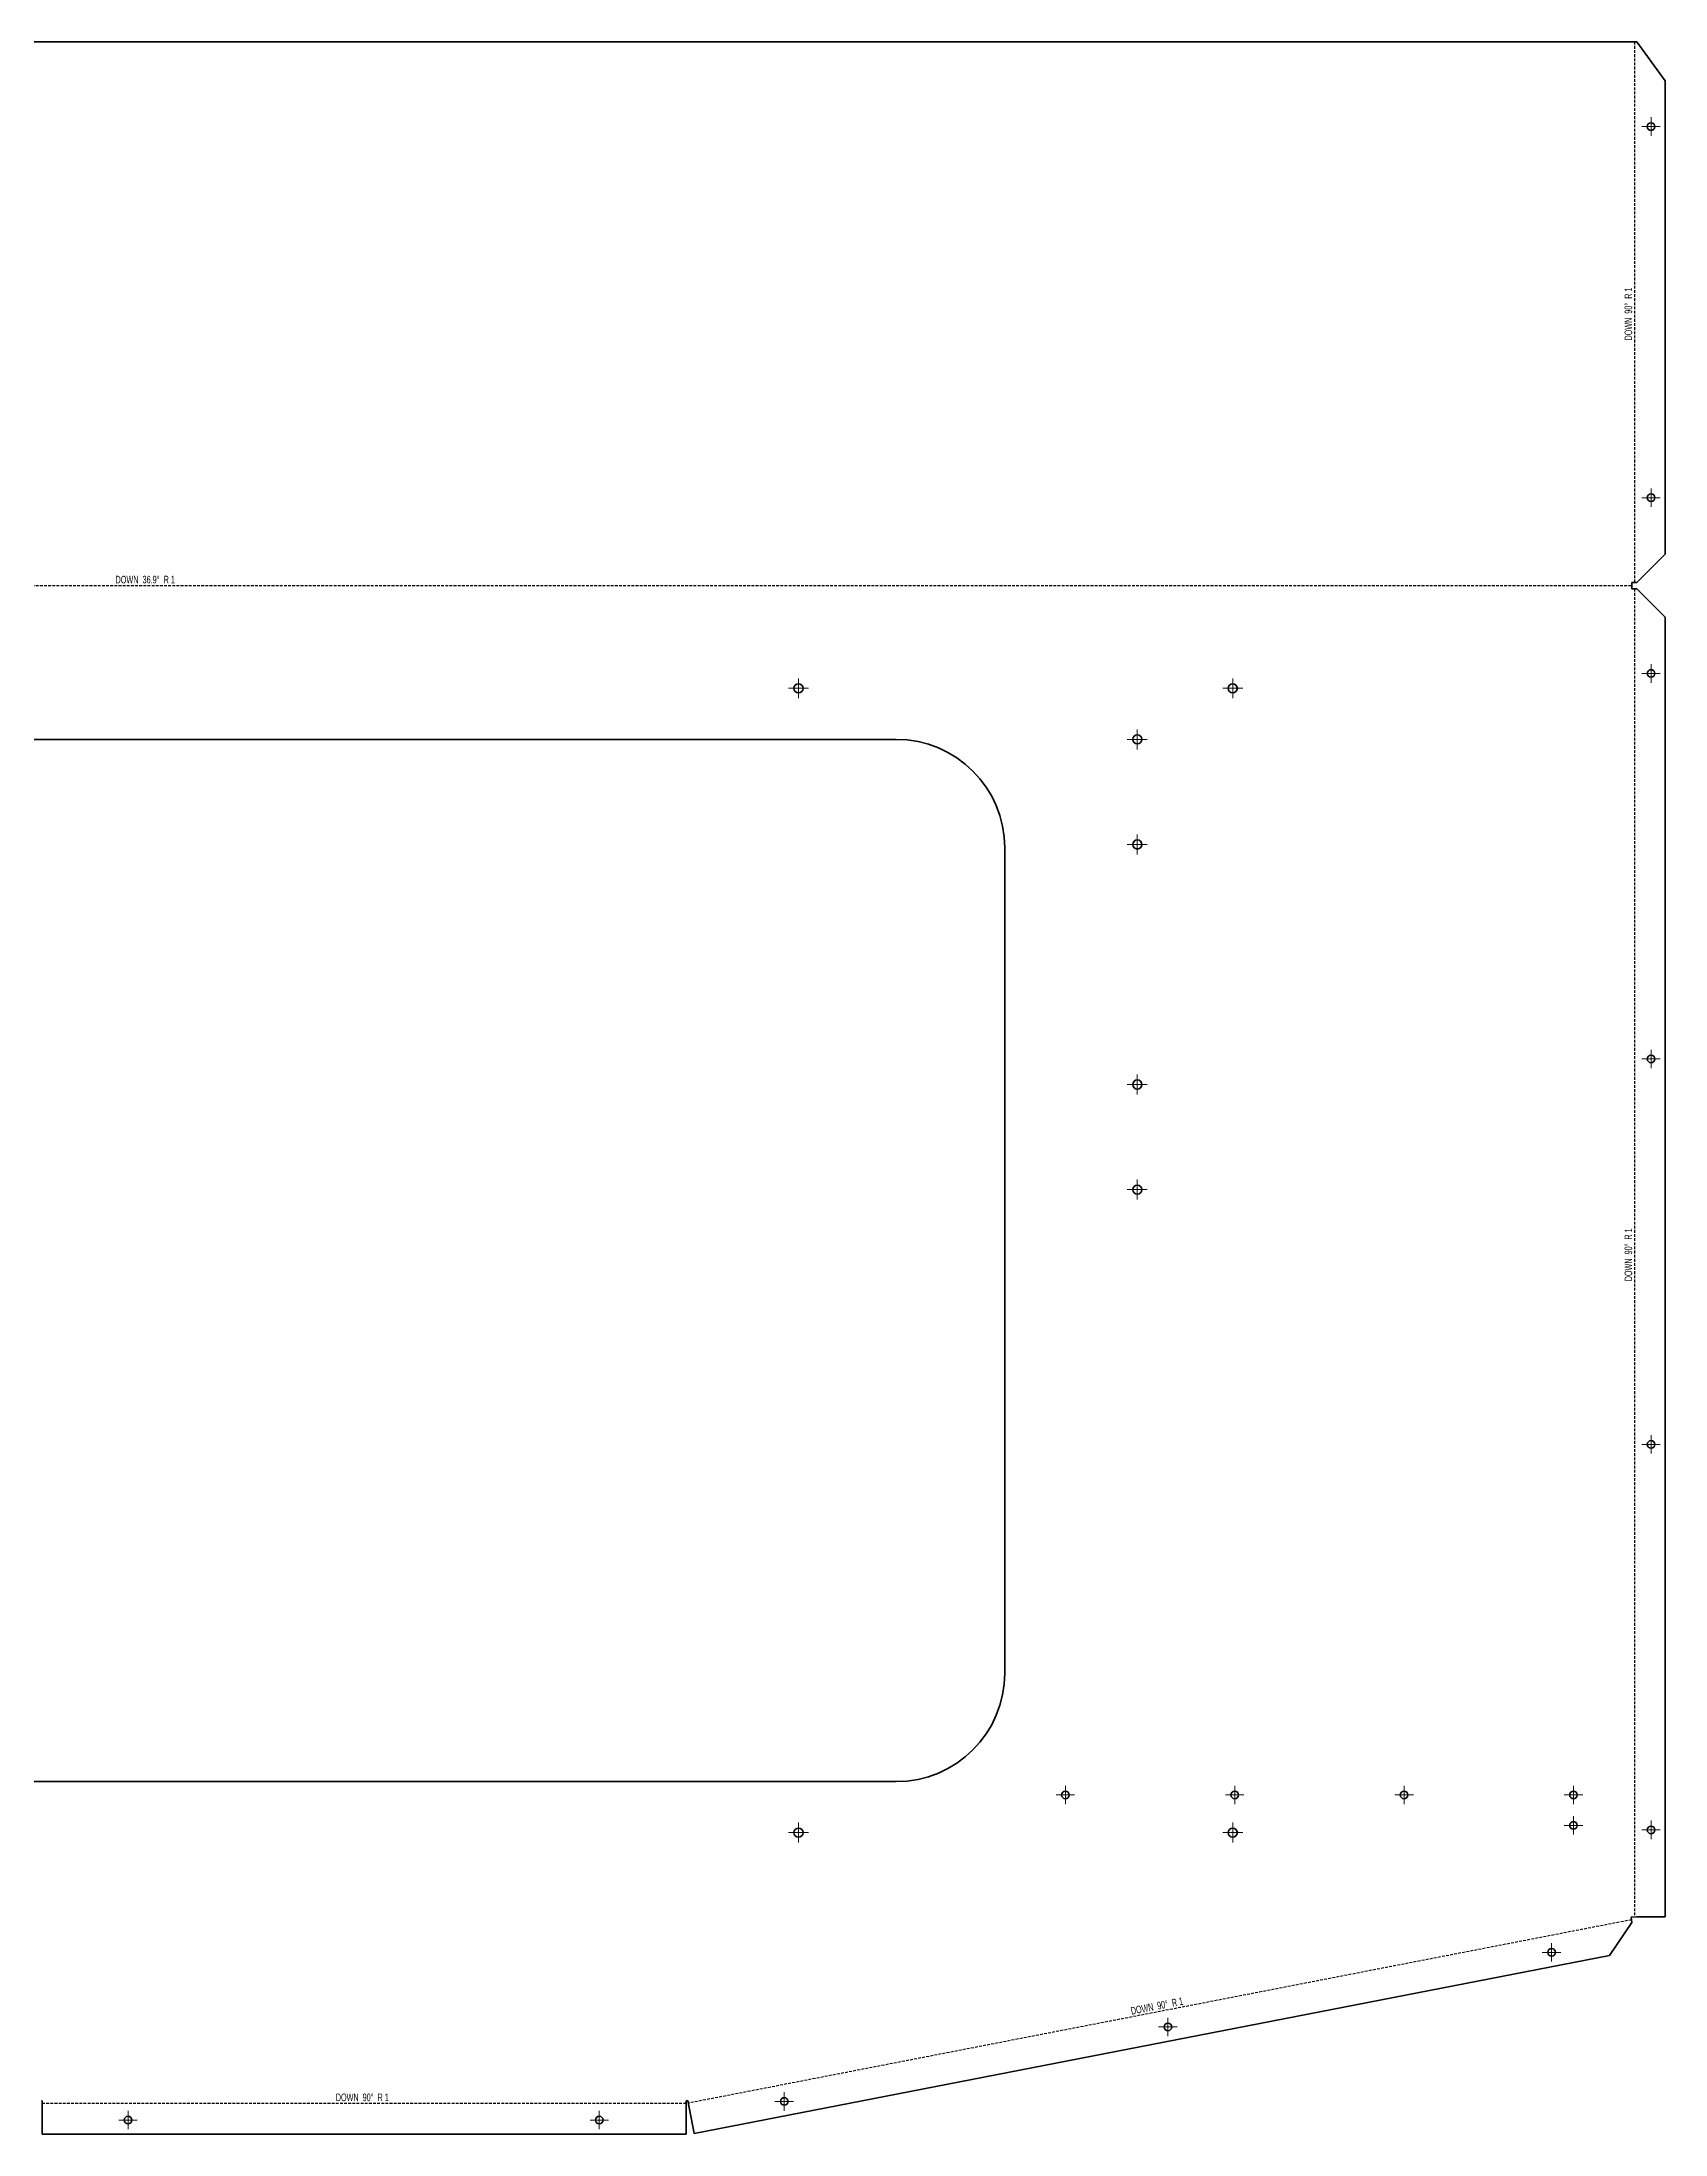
# Model space of a CAD drawing. Header units: millimetres. Extents: x -3359 to 1214, y -1370 to 795.
# Drawn here: x -2640 to -1892, y -225 to 738 of the extents above; entities that cross this region are included whole.
import ezdxf

# ---------------------------------------------------------------- set-up
doc = ezdxf.new("R2010")
doc.units = ezdxf.units.MM
doc.linetypes.add('HIDDEN', pattern=[1.905, 1.27, -0.635])
doc.styles.add('SLDTEXTSTYLE0', font='TXT', dxfattribs={"width": 0.5675})
doc.styles.add('SLDTEXTSTYLE1', font='TXT', dxfattribs={"width": 0.572187})

# ---------------------------------------------------------------- blocks, each defined once
blk = doc.blocks.new('SW_CENTERMARKSYMBOL_109')
at = {"color": 0, "linetype": 'Continuous', "lineweight": 18}
for p, q in [((-2.5, 0), (-4.25, 0)), ((0, 0), (-2.5, 0)), ((0, 2.5), (0, 4.25)), ((0, 0), (0, 2.5)), ((0, 0), (0, -2.5)), ((0, 0), (2.5, 0)), ((2.5, 0), (4.25, 0)), ((0, -2.5), (0, -4.25))]:
    blk.add_line(p, q, dxfattribs=at)
blk = doc.blocks.new('SW_CENTERMARKSYMBOL_110')
at = {"color": 0, "linetype": 'Continuous', "lineweight": 18}
for p, q in [((-2.5, 0), (-4.25, 0)), ((0, 0), (-2.5, 0)), ((0, 2.5), (0, 4.25)), ((0, 0), (0, 2.5)), ((0, 0), (0, -2.5)), ((0, 0), (2.5, 0)), ((2.5, 0), (4.25, 0)), ((0, -2.5), (0, -4.25))]:
    blk.add_line(p, q, dxfattribs=at)
blk = doc.blocks.new('SW_CENTERMARKSYMBOL_122')
at = {"color": 0, "linetype": 'Continuous', "lineweight": 18}
for p, q in [((-2.5, 0), (-4.6, 0)), ((0, 0), (-2.5, 0)), ((0, 2.5), (0, 4.6)), ((0, 0), (0, 2.5)), ((0, 0), (0, -2.5)), ((0, 0), (2.5, 0)), ((2.5, 0), (4.6, 0)), ((0, -2.5), (0, -4.6))]:
    blk.add_line(p, q, dxfattribs=at)
blk = doc.blocks.new('SW_CENTERMARKSYMBOL_123')
at = {"color": 0, "linetype": 'Continuous', "lineweight": 18}
for p, q in [((-2.5, 0), (-4.25, 0)), ((0, 0), (-2.5, 0)), ((0, 2.5), (0, 4.25)), ((0, 0), (0, 2.5)), ((0, 0), (0, -2.5)), ((0, 0), (2.5, 0)), ((2.5, 0), (4.25, 0)), ((0, -2.5), (0, -4.25))]:
    blk.add_line(p, q, dxfattribs=at)
blk = doc.blocks.new('SW_CENTERMARKSYMBOL_124')
at = {"color": 0, "linetype": 'Continuous', "lineweight": 18}
for p, q in [((-2.5, 0), (-4.25, 0)), ((0, 0), (-2.5, 0)), ((0, 2.5), (0, 4.25)), ((0, 0), (0, 2.5)), ((0, 0), (0, -2.5)), ((0, 0), (2.5, 0)), ((2.5, 0), (4.25, 0)), ((0, -2.5), (0, -4.25))]:
    blk.add_line(p, q, dxfattribs=at)
blk = doc.blocks.new('SW_CENTERMARKSYMBOL_125')
at = {"color": 0, "linetype": 'Continuous', "lineweight": 18}
for p, q in [((-2.5, 0), (-4.25, 0)), ((0, 0), (-2.5, 0)), ((0, 2.5), (0, 4.25)), ((0, 0), (0, 2.5)), ((0, 0), (0, -2.5)), ((0, 0), (2.5, 0)), ((2.5, 0), (4.25, 0)), ((0, -2.5), (0, -4.25))]:
    blk.add_line(p, q, dxfattribs=at)
blk = doc.blocks.new('SW_CENTERMARKSYMBOL_126')
at = {"color": 0, "linetype": 'Continuous', "lineweight": 18}
for p, q in [((-2.5, 0), (-4.25, 0)), ((0, 0), (-2.5, 0)), ((0, 2.5), (0, 4.25)), ((0, 0), (0, 2.5)), ((0, 0), (0, -2.5)), ((0, 0), (2.5, 0)), ((2.5, 0), (4.25, 0)), ((0, -2.5), (0, -4.25))]:
    blk.add_line(p, q, dxfattribs=at)
blk = doc.blocks.new('SW_CENTERMARKSYMBOL_127')
at = {"color": 0, "linetype": 'Continuous', "lineweight": 18}
for p, q in [((-2.5, 0), (-4.25, 0)), ((0, 0), (-2.5, 0)), ((0, 2.5), (0, 4.25)), ((0, 0), (0, 2.5)), ((0, 0), (0, -2.5)), ((0, 0), (2.5, 0)), ((2.5, 0), (4.25, 0)), ((0, -2.5), (0, -4.25))]:
    blk.add_line(p, q, dxfattribs=at)
blk = doc.blocks.new('SW_CENTERMARKSYMBOL_131')
at = {"color": 0, "linetype": 'Continuous', "lineweight": 18}
for p, q in [((-2.5, 0), (-4.6, 0)), ((0, 0), (-2.5, 0)), ((0, 2.5), (0, 4.6)), ((0, 0), (0, 2.5)), ((0, 0), (0, -2.5)), ((0, 0), (2.5, 0)), ((2.5, 0), (4.6, 0)), ((0, -2.5), (0, -4.6))]:
    blk.add_line(p, q, dxfattribs=at)
blk = doc.blocks.new('SW_CENTERMARKSYMBOL_132')
at = {"color": 0, "linetype": 'Continuous', "lineweight": 18}
for p, q in [((-2.5, 0), (-4.6, 0)), ((0, 0), (-2.5, 0)), ((0, 2.5), (0, 4.6)), ((0, 0), (0, 2.5)), ((0, 0), (0, -2.5)), ((0, 0), (2.5, 0)), ((2.5, 0), (4.6, 0)), ((0, -2.5), (0, -4.6))]:
    blk.add_line(p, q, dxfattribs=at)
blk = doc.blocks.new('SW_CENTERMARKSYMBOL_133')
at = {"color": 0, "linetype": 'Continuous', "lineweight": 18}
for p, q in [((-2.5, 0), (-4.6, 0)), ((0, 0), (-2.5, 0)), ((0, 2.5), (0, 4.6)), ((0, 0), (0, 2.5)), ((0, 0), (0, -2.5)), ((0, 0), (2.5, 0)), ((2.5, 0), (4.6, 0)), ((0, -2.5), (0, -4.6))]:
    blk.add_line(p, q, dxfattribs=at)
blk = doc.blocks.new('SW_CENTERMARKSYMBOL_134')
at = {"color": 0, "linetype": 'Continuous', "lineweight": 18}
for p, q in [((-2.5, 0), (-4.6, 0)), ((0, 0), (-2.5, 0)), ((0, 2.5), (0, 4.6)), ((0, 0), (0, 2.5)), ((0, 0), (0, -2.5)), ((0, 0), (2.5, 0)), ((2.5, 0), (4.6, 0)), ((0, -2.5), (0, -4.6))]:
    blk.add_line(p, q, dxfattribs=at)
blk = doc.blocks.new('SW_CENTERMARKSYMBOL_135')
at = {"color": 0, "linetype": 'Continuous', "lineweight": 18}
for p, q in [((-2.5, 0), (-4.6, 0)), ((0, 0), (-2.5, 0)), ((0, 2.5), (0, 4.6)), ((0, 0), (0, 2.5)), ((0, 0), (0, -2.5)), ((0, 0), (2.5, 0)), ((2.5, 0), (4.6, 0)), ((0, -2.5), (0, -4.6))]:
    blk.add_line(p, q, dxfattribs=at)
blk = doc.blocks.new('SW_CENTERMARKSYMBOL_136')
at = {"color": 0, "linetype": 'Continuous', "lineweight": 18}
for p, q in [((-2.5, 0), (-4.6, 0)), ((0, 0), (-2.5, 0)), ((0, 2.5), (0, 4.6)), ((0, 0), (0, 2.5)), ((0, 0), (0, -2.5)), ((0, 0), (2.5, 0)), ((2.5, 0), (4.6, 0)), ((0, -2.5), (0, -4.6))]:
    blk.add_line(p, q, dxfattribs=at)
blk = doc.blocks.new('SW_CENTERMARKSYMBOL_140')
at = {"color": 0, "linetype": 'Continuous', "lineweight": 18}
for p, q in [((-2.5, 0), (-4.6, 0)), ((0, 0), (-2.5, 0)), ((0, 2.5), (0, 4.6)), ((0, 0), (0, 2.5)), ((0, 0), (0, -2.5)), ((0, 0), (2.5, 0)), ((2.5, 0), (4.6, 0)), ((0, -2.5), (0, -4.6))]:
    blk.add_line(p, q, dxfattribs=at)
blk = doc.blocks.new('SW_CENTERMARKSYMBOL_141')
at = {"color": 0, "linetype": 'Continuous', "lineweight": 18}
for p, q in [((-2.5, 0), (-4.25, 0)), ((0, 0), (-2.5, 0)), ((0, 2.5), (0, 4.25)), ((0, 0), (0, 2.5)), ((0, 0), (0, -2.5)), ((0, 0), (2.5, 0)), ((2.5, 0), (4.25, 0)), ((0, -2.5), (0, -4.25))]:
    blk.add_line(p, q, dxfattribs=at)
blk = doc.blocks.new('SW_CENTERMARKSYMBOL_142')
at = {"color": 0, "linetype": 'Continuous', "lineweight": 18}
for p, q in [((-2.5, 0), (-4.25, 0)), ((0, 0), (-2.5, 0)), ((0, 2.5), (0, 4.25)), ((0, 0), (0, 2.5)), ((0, 0), (0, -2.5)), ((0, 0), (2.5, 0)), ((2.5, 0), (4.25, 0)), ((0, -2.5), (0, -4.25))]:
    blk.add_line(p, q, dxfattribs=at)
blk = doc.blocks.new('SW_CENTERMARKSYMBOL_143')
at = {"color": 0, "linetype": 'Continuous', "lineweight": 18}
for p, q in [((-2.5, 0), (-4.25, 0)), ((0, 0), (-2.5, 0)), ((0, 2.5), (0, 4.25)), ((0, 0), (0, 2.5)), ((0, 0), (0, -2.5)), ((0, 0), (2.5, 0)), ((2.5, 0), (4.25, 0)), ((0, -2.5), (0, -4.25))]:
    blk.add_line(p, q, dxfattribs=at)
blk = doc.blocks.new('SW_CENTERMARKSYMBOL_144')
at = {"color": 0, "linetype": 'Continuous', "lineweight": 18}
for p, q in [((-2.5, 0), (-4.25, 0)), ((0, 0), (-2.5, 0)), ((0, 2.5), (0, 4.25)), ((0, 0), (0, 2.5)), ((0, 0), (0, -2.5)), ((0, 0), (2.5, 0)), ((2.5, 0), (4.25, 0)), ((0, -2.5), (0, -4.25))]:
    blk.add_line(p, q, dxfattribs=at)
blk = doc.blocks.new('SW_CENTERMARKSYMBOL_145')
at = {"color": 0, "linetype": 'Continuous', "lineweight": 18}
for p, q in [((-2.5, 0), (-4.25, 0)), ((0, 0), (-2.5, 0)), ((0, 2.5), (0, 4.25)), ((0, 0), (0, 2.5)), ((0, 0), (0, -2.5)), ((0, 0), (2.5, 0)), ((2.5, 0), (4.25, 0)), ((0, -2.5), (0, -4.25))]:
    blk.add_line(p, q, dxfattribs=at)
blk = doc.blocks.new('SW_CENTERMARKSYMBOL_146')
at = {"color": 0, "linetype": 'Continuous', "lineweight": 18}
for p, q in [((-2.5, 0), (-4.25, 0)), ((0, 0), (-2.5, 0)), ((0, 2.5), (0, 4.25)), ((0, 0), (0, 2.5)), ((0, 0), (0, -2.5)), ((0, 0), (2.5, 0)), ((2.5, 0), (4.25, 0)), ((0, -2.5), (0, -4.25))]:
    blk.add_line(p, q, dxfattribs=at)
blk = doc.blocks.new('SW_CENTERMARKSYMBOL_147')
at = {"color": 0, "linetype": 'Continuous', "lineweight": 18}
for p, q in [((-2.5, 0), (-4.25, 0)), ((0, 0), (-2.5, 0)), ((0, 2.5), (0, 4.25)), ((0, 0), (0, 2.5)), ((0, 0), (0, -2.5)), ((0, 0), (2.5, 0)), ((2.5, 0), (4.25, 0)), ((0, -2.5), (0, -4.25))]:
    blk.add_line(p, q, dxfattribs=at)
blk = doc.blocks.new('SW_CENTERMARKSYMBOL_148')
at = {"color": 0, "linetype": 'Continuous', "lineweight": 18}
for p, q in [((-2.5, 0), (-4.25, 0)), ((0, 0), (-2.5, 0)), ((0, 2.5), (0, 4.25)), ((0, 0), (0, 2.5)), ((0, 0), (0, -2.5)), ((0, 0), (2.5, 0)), ((2.5, 0), (4.25, 0)), ((0, -2.5), (0, -4.25))]:
    blk.add_line(p, q, dxfattribs=at)
blk = doc.blocks.new('SW_CENTERMARKSYMBOL_149')
at = {"color": 0, "linetype": 'Continuous', "lineweight": 18}
for p, q in [((-2.5, 0), (-4.25, 0)), ((0, 0), (-2.5, 0)), ((0, 2.5), (0, 4.25)), ((0, 0), (0, 2.5)), ((0, 0), (0, -2.5)), ((0, 0), (2.5, 0)), ((2.5, 0), (4.25, 0)), ((0, -2.5), (0, -4.25))]:
    blk.add_line(p, q, dxfattribs=at)

msp = doc.modelspace()

# ---------------------------------------------------------------- linework, layer by layer
at = {"color": 7, "linetype": 'Continuous', "lineweight": 35}
for p, q in [((-1905.1, 738.15), (-3277.26, 738.15)), ((-1905.1, 738.15), (-1892.1, 720.15)), ((-1892.1, 502.21), (-1892.1, 720.15)), ((-1892.1, 502.21), (-1905.1, 489.21)), ((-1907.45, 489.21), (-1905.1, 489.21)), ((-1907.45, 486.25), (-1907.45, 489.21)), ((-1905.1, 486.25), (-1907.45, 486.25)), ((-1905.1, 486.25), (-1892.1, 473.25)), ((-1892.1, -125.31), (-1892.1, 473.25)), ((-2836.22, 416.92), (-2246.22, 416.92)), ((-2196.22, 366.92), (-2196.22, -13.08)), ((-2246.22, -63.08), (-2836.22, -63.08)), ((-1907.37, -127.89), (-1917.65, -143.13)), ((-1907.82, -125.58), (-1907.45, -125.51)), ((-1907.37, -127.89), (-1907.82, -125.58)), ((-1907.45, -125.51), (-1905.1, -125.31)), ((-1905.1, -125.31), (-1892.1, -125.31)), ((-2339.24, -225.08), (-1917.65, -143.13)), ((-2639.89, -210.08), (-2639.46, -210.08)), ((-2639.46, -210.08), (-2639.46, -225.44)), ((-2342.98, -210.08), (-2342.57, -210.08)), ((-2342.98, -225.44), (-2342.98, -210.08)), ((-2342.57, -210.08), (-2342.17, -210.01)), ((-2342.17, -210.01), (-2339.24, -225.08)), ((-2639.46, -225.44), (-2342.98, -225.44))]:
    msp.add_line(p, q, dxfattribs=at)
at = {"color": 7, "linetype": 'HIDDEN'}
for p, q in [((-1906.27, 738.15), (-1906.27, 489.21)), ((-3274.9, 487.73), (-1907.45, 487.73)), ((-1906.27, 486.25), (-1906.27, -125.41)), ((-1907.59, -126.73), (-2341.95, -211.16)), ((-2342.98, -211.26), (-2639.46, -211.26))]:
    msp.add_line(p, q, dxfattribs=at)
at = {"color": 7, "linetype": 'Continuous', "lineweight": 35}
for centre, radius in [((-1898.61, 699.14), 1.75), ((-1898.6, 528.22), 1.75), ((-1898.6, 447.25), 1.75), ((-2291.22, 440.42), 2.1), ((-2091.22, 440.42), 2.1), ((-2135.22, 416.92), 2.1), ((-2135.22, 368.52), 2.1), ((-1898.6, 269.73), 1.75), ((-2135.22, 257.97), 2.1), ((-2135.22, 209.57), 2.1), ((-1898.6, 92.21), 1.75), ((-2168.31, -69.23), 1.75), ((-2090.31, -69.23), 1.75), ((-2012.31, -69.23), 1.75), ((-1934.31, -69.23), 1.75), ((-2291.22, -86.58), 2.1), ((-2091.22, -86.58), 2.1), ((-1934.31, -83.23), 1.75), ((-1898.6, -85.31), 1.75), ((-1944.41, -141.71), 1.75), ((-2121.1, -176.06), 1.75), ((-2297.8, -210.4), 1.75), ((-2599.96, -218.94), 1.75), ((-2382.96, -218.94), 1.75)]:
    msp.add_circle(centre, radius, dxfattribs=at)
for centre, start, end in [((-2246.22, 366.92), 0, 90), ((-2246.22, -13.08), 270, 0)]:
    msp.add_arc(centre, 50, start, end, dxfattribs=at)

# ---------------------------------------------------------------- block references
at = {"color": 7, "linetype": 'Continuous', "lineweight": 18}
for name, p in [('SW_CENTERMARKSYMBOL_110', (-1898.61, 699.14)), ('SW_CENTERMARKSYMBOL_109', (-1898.6, 528.22)), ('SW_CENTERMARKSYMBOL_134', (-2291.22, 440.42)), ('SW_CENTERMARKSYMBOL_135', (-2091.22, 440.42)), ('SW_CENTERMARKSYMBOL_143', (-1898.6, 447.25)), ('SW_CENTERMARKSYMBOL_140', (-2135.22, 416.92)), ('SW_CENTERMARKSYMBOL_136', (-2135.22, 368.52)), ('SW_CENTERMARKSYMBOL_144', (-1898.6, 269.73)), ('SW_CENTERMARKSYMBOL_131', (-2135.22, 257.97)), ('SW_CENTERMARKSYMBOL_133', (-2135.22, 209.57)), ('SW_CENTERMARKSYMBOL_142', (-1898.6, 92.21)), ('SW_CENTERMARKSYMBOL_127', (-2168.31, -69.23)), ('SW_CENTERMARKSYMBOL_126', (-2090.31, -69.23)), ('SW_CENTERMARKSYMBOL_125', (-2012.31, -69.23)), ('SW_CENTERMARKSYMBOL_124', (-1934.31, -69.23)), ('SW_CENTERMARKSYMBOL_132', (-2291.22, -86.58)), ('SW_CENTERMARKSYMBOL_122', (-2091.22, -86.58)), ('SW_CENTERMARKSYMBOL_123', (-1934.31, -83.23)), ('SW_CENTERMARKSYMBOL_141', (-1898.6, -85.31)), ('SW_CENTERMARKSYMBOL_145', (-1944.41, -141.71)), ('SW_CENTERMARKSYMBOL_146', (-2121.1, -176.06)), ('SW_CENTERMARKSYMBOL_147', (-2297.8, -210.4)), ('SW_CENTERMARKSYMBOL_148', (-2599.96, -218.94)), ('SW_CENTERMARKSYMBOL_149', (-2382.96, -218.94))]:
    msp.add_blockref(name, p, dxfattribs=at)

# ---------------------------------------------------------------- texts
at = {"color": 7, "linetype": 'Continuous', "lineweight": 0, "char_height": 3.5, "attachment_point": 2, "style": 'SLDTEXTSTYLE0'}
for insert, rotation in [((-1910.79, 612.8), 90), ((-1910.79, 179.54), 90), ((-2126.49, -164.68), 11)]:
    msp.add_mtext('DOWN  90°  R 1', dxfattribs=dict(at, insert=insert, rotation=rotation))
at = {"color": 7, "linetype": 'Continuous', "lineweight": 0, "char_height": 3.5, "attachment_point": 2}
for s, insert, style in [('DOWN  36.9°  R 1', (-2592.06, 492.25), 'SLDTEXTSTYLE1'), ('DOWN  90°  R 1', (-2492.1, -206.74), 'SLDTEXTSTYLE0')]:
    msp.add_mtext(s, dxfattribs=dict(at, insert=insert, style=style))

doc.saveas('drawing.dxf')
